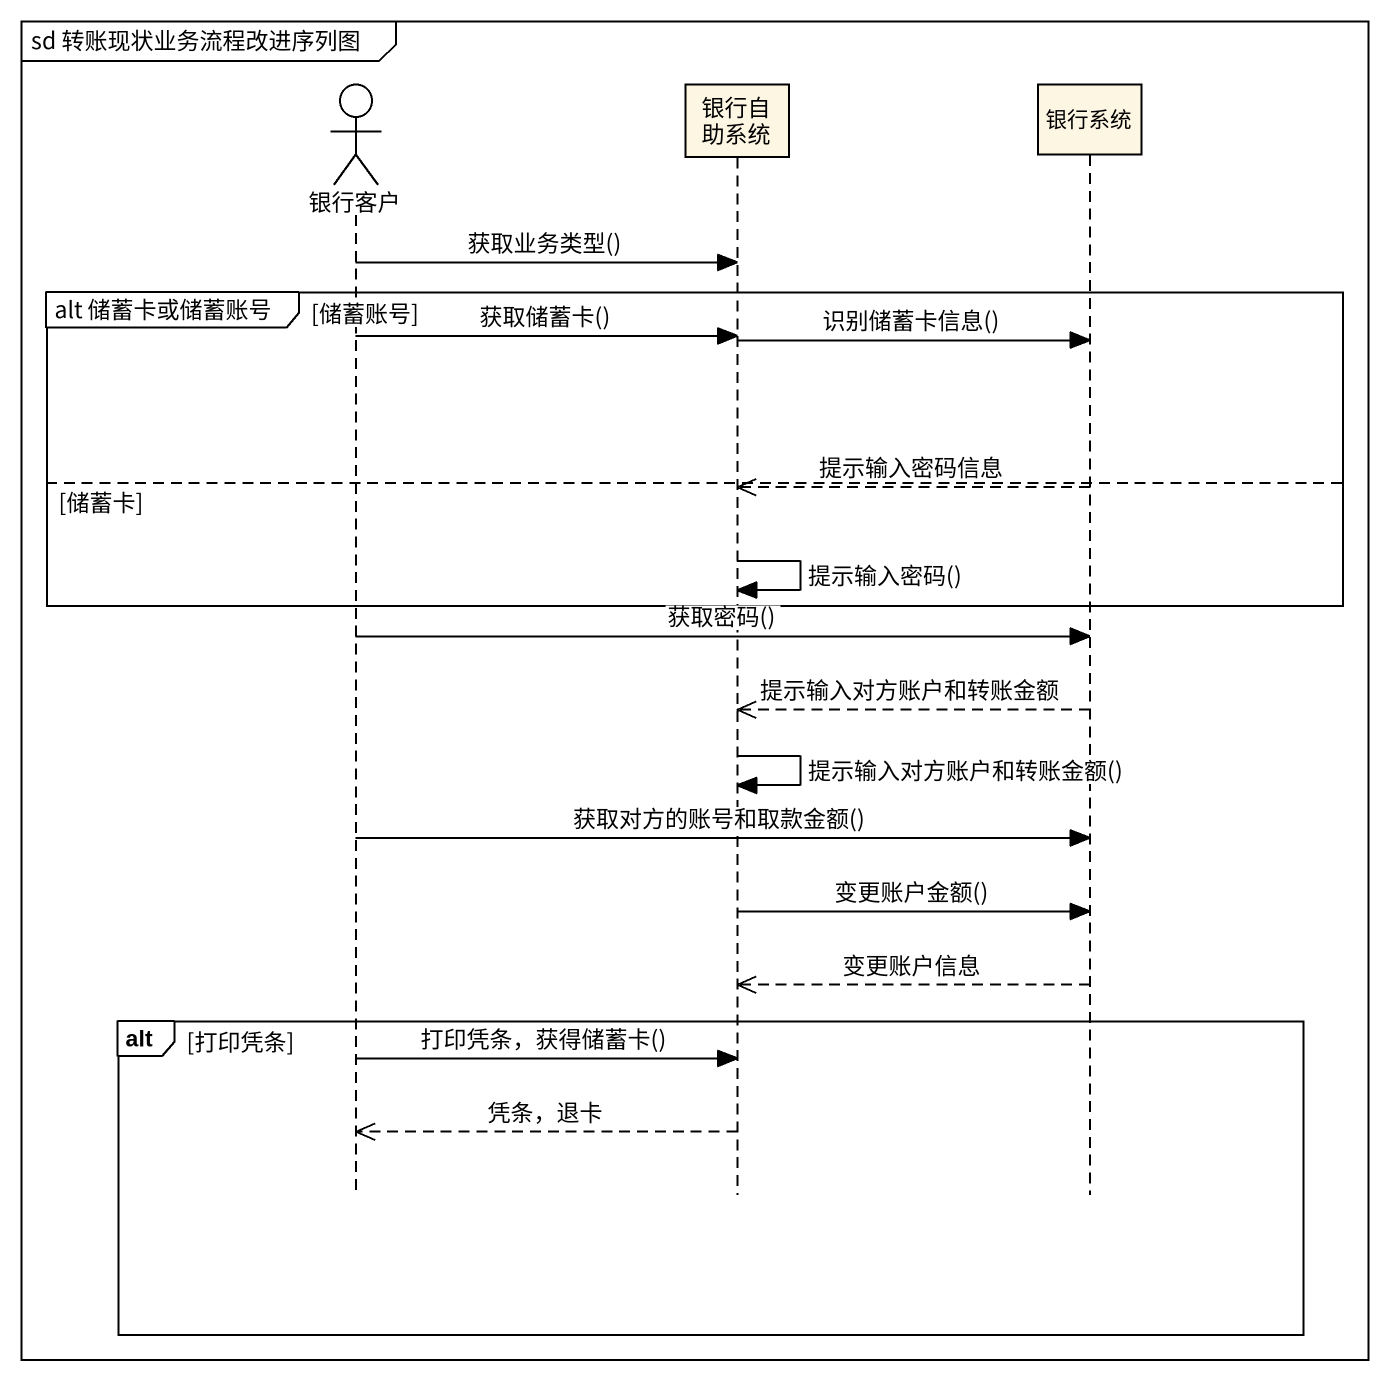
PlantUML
@startuml
mainframe sd 转账现状业务流程改进序列图
hide footbox
actor 银行客户
participant 银行自助系统
participant 银行系统

银行客户 -> 银行自助系统 : 获取业务类型()
group alt 储蓄卡或储蓄账号 [储蓄账号]
  银行客户 -> 银行自助系统 : 获取储蓄卡()
  银行自助系统 -> 银行系统 : 识别储蓄卡信息()
else 储蓄卡
  银行系统 -->> 银行自助系统 : 提示输入密码信息
  银行自助系统 -> 银行自助系统 : 提示输入密码()
end
银行客户 -> 银行系统 : 获取密码()
银行系统 -->> 银行自助系统 : 提示输入对方账户和转账金额
银行自助系统 -> 银行自助系统 : 提示输入对方账户和转账金额()
银行客户 -> 银行系统 : 获取对方的账号和取款金额()
银行自助系统 -> 银行系统 : 变更账户金额()
银行系统 -->> 银行自助系统 : 变更账户信息
alt 打印凭条
  银行客户 -> 银行自助系统 : 打印凭条，获得储蓄卡()
  银行自助系统 -->> 银行客户 : 凭条，退卡
end
@enduml
